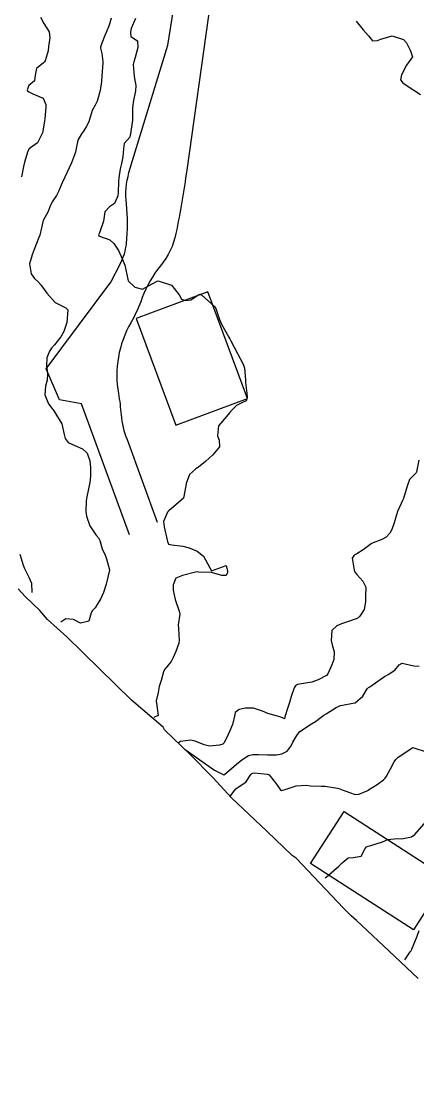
# Model space of a CAD drawing. Header units: metres. Extents: x 298520 to 308411, y 7433745 to 7450750.
# Drawn here: x 301135.2 to 301189.8, y 7442745 to 7442893 of the extents above; entities that cross this region are included whole.
import ezdxf

# ---------------------------------------------------------------- set-up
doc = ezdxf.new("R2010")
doc.units = ezdxf.units.M
doc.header["$LTSCALE"] = 10
doc.linetypes.add('DASHED', pattern=[0.75, 0.5, -0.25])
for name, color, linetype in [('Area', 45, 'Continuous'), ('Curvas de Nivel 1m', 11, 'Continuous'), ('Edificações', 30, 'Continuous'), ('Vias Primárias', 230, 'Continuous'), ('Vias Secundárias', 230, 'DASHED')]:
    doc.layers.add(name, color=color, linetype=linetype)

msp = doc.modelspace()

# ---------------------------------------------------------------- linework, layer by layer
at = {"layer": 'Area'}
msp.add_polyline3d([(301189.87, 7442761.09, 701.14), (301185.79, 7442764.92, 699.99), (301181.37, 7442769.08, 691.11), (301180.63, 7442769.74, 694.06), (301179.54, 7442770.77, 691.23), (301173.02, 7442777.68, 687.92), (301172.47, 7442778.03, 693.42), (301169.01, 7442781.4, 687.37), (301164.14, 7442786, 687.34), (301161.56, 7442788.78, 692.41), (301158.39, 7442792.01, 694.54), (301154.9, 7442795.35, 703.68), (301154.69, 7442795.7, 702.37), (301150.33, 7442799.46, 699.15), (301141.45, 7442808.18, 696.76), (301138.75, 7442810.55, 699.7), (301137.71, 7442811.79, 700.79), (301135.7, 7442813.75, 699.28), (301134.74, 7442814.78, 700.38)], dxfattribs=at)
at = {"layer": 'Curvas de Nivel 1m', "flags": 128}
for points, elevation in [([(301137.79, 7442893.55), (301138.28, 7442892.71), (301139.01, 7442891.53), (301139.1, 7442890.7), (301138.92, 7442889.53), (301138.85, 7442888.92), (301138.43, 7442887.54), (301138.36, 7442887.4), (301138.22, 7442887.29), (301137.26, 7442886.5), (301137.05, 7442885.55), (301136.97, 7442884.77), (301136.18, 7442884.15), (301135.94, 7442883.56), (301136.01, 7442883.4), (301136.17, 7442883.28), (301136.74, 7442882.99), (301138.16, 7442882.38), (301138.53, 7442881.54), (301138.53, 7442881.15), (301138.39, 7442879.54), (301138.37, 7442879.29), (301138.11, 7442877.84), (301138.06, 7442877.59), (301138.05, 7442877.54), (301137.38, 7442876.25), (301136.43, 7442875.56), (301136.22, 7442875.41), (301136.07, 7442875.11), (301135.6, 7442873.57), (301135.47, 7442872.99), (301135.16, 7442871.57)], 689), ([(301147.55, 7442893.43), (301147.24, 7442892.47), (301146.85, 7442891.43), (301146.67, 7442891.03), (301146.25, 7442889.99), (301146.12, 7442889.57), (301146.09, 7442889.44), (301146.09, 7442889.29), (301146.23, 7442888.54), (301146.4, 7442887.44), (301146.4, 7442887.26), (301146.24, 7442885.44), (301146.19, 7442884.68), (301146.01, 7442883.45), (301145.62, 7442881.99), (301145.35, 7442881.46), (301144.92, 7442880.68), (301144.55, 7442879.47), (301144.45, 7442879.14), (301144.11, 7442878.44), (301143.74, 7442877.84), (301143.43, 7442877.48), (301142.95, 7442876.63), (301142.73, 7442875.48), (301142.6, 7442874.95), (301142.05, 7442873.49), (301141.14, 7442871.5), (301140.8, 7442870.73), (301140.3, 7442869.52), (301140, 7442868.97), (301139.4, 7442868.11), (301139.15, 7442867.53), (301138.81, 7442866.69), (301138.17, 7442865.54), (301138.11, 7442865.38), (301137.94, 7442864.55), (301137.72, 7442863.54), (301137.59, 7442863.21), (301136.93, 7442861.55), (301136.67, 7442860.79), (301136.29, 7442859.56), (301136.52, 7442858.21), (301136.99, 7442857.55), (301137.44, 7442857.13), (301137.85, 7442856.67), (301138.67, 7442855.53), (301139.82, 7442854.24), (301141.29, 7442853.5), (301141.55, 7442853.23), (301141.44, 7442851.5), (301141.02, 7442850.26), (301140.62, 7442849.51), (301139.75, 7442848.41), (301139.33, 7442847.94), (301139.06, 7442847.53), (301138.67, 7442846.6), (301138.62, 7442845.53), (301138.76, 7442844.48), (301138.7, 7442843.53), (301138.5, 7442842.72), (301138.39, 7442841.53), (301138.89, 7442840.29), (301139.48, 7442839.52), (301139.64, 7442839.31), (301140.74, 7442837.51), (301141.05, 7442836.07), (301141.18, 7442835.5), (301141.59, 7442834.97), (301142.54, 7442834.54), (301143.58, 7442834.09), (301144.23, 7442833.46), (301144.61, 7442832.42), (301144.7, 7442831.46), (301144.69, 7442830.31), (301144.58, 7442829.46), (301144.42, 7442828.55), (301144.18, 7442827.46), (301144.07, 7442826.89), (301144.03, 7442825.46), (301144.14, 7442824.8), (301144.61, 7442823.46), (301145.44, 7442822.21), (301145.81, 7442821.82), (301145.98, 7442821.44), (301146.29, 7442820.3), (301146.69, 7442819.43), (301146.9, 7442818.93), (301147.3, 7442817.42), (301147.31, 7442817.34), (301146.83, 7442815.43), (301146.47, 7442814.3), (301146.1, 7442813.44), (301145.32, 7442812.17), (301144.98, 7442811.79), (301144.77, 7442811.46), (301144.45, 7442810.31), (301143.3, 7442810.07), (301142.36, 7442810.54), (301141.3, 7442810.66), (301140.61, 7442810.2)], 688), ([(301150.89, 7442893.39), (301150.28, 7442891.98), (301150.18, 7442891.49), (301150.18, 7442891.4), (301150.27, 7442890.88), (301151.17, 7442890.3), (301151.2, 7442889.39), (301150.83, 7442887.99), (301150.66, 7442887.39), (301150.58, 7442887.03), (301150.73, 7442885.39), (301150.95, 7442884.16), (301150.88, 7442883.39), (301150.59, 7442881.83), (301150.51, 7442881.39), (301150.49, 7442881.05), (301150.46, 7442879.39), (301150.21, 7442877.5), (301150.19, 7442877.4), (301150.17, 7442877.33), (301150.1, 7442877.05), (301149.32, 7442876.17), (301149.23, 7442875.41), (301149.14, 7442874.33), (301148.97, 7442873.41), (301148.77, 7442872.68), (301148.58, 7442871.41), (301148.57, 7442870.87), (301148.51, 7442869.41), (301148.47, 7442868.95), (301147.99, 7442867.89), (301147.33, 7442867.43), (301146.67, 7442866.74), (301146.48, 7442865.44), (301145.94, 7442863.83), (301145.8, 7442863.58), (301145.82, 7442863.45), (301145.93, 7442863.38), (301147.36, 7442862.87), (301147.92, 7442862.39), (301148.53, 7442861.41), (301149.12, 7442860.18), (301149.42, 7442859.4), (301149.82, 7442857.45), (301149.82, 7442857.4), (301149.86, 7442857.22), (301150.81, 7442856.34), (301151.84, 7442856.07), (301152.68, 7442856.53), (301153.86, 7442857.19), (301154, 7442857.21), (301155.85, 7442856.64), (301156.89, 7442855.31), (301157.24, 7442854.72), (301157.82, 7442854.5), (301158.5, 7442854.62), (301159.59, 7442855.28), (301159.74, 7442855.38), (301159.83, 7442855.36), (301159.97, 7442855.28), (301161.82, 7442853.63), (301161.96, 7442853.4), (301162.01, 7442853.26), (301162.45, 7442851.9), (301162.76, 7442851.25), (301163.77, 7442849.46), (301163.89, 7442849.23), (301164.05, 7442848.94), (301164.95, 7442847.22), (301165.72, 7442845.76), (301165.91, 7442845.21), (301166.06, 7442843.57), (301166.07, 7442843.2), (301166.22, 7442841.74), (301166.29, 7442841.2), (301166.15, 7442840.71), (301165.66, 7442840.44), (301164.8, 7442840.07), (301163.98, 7442839.23), (301163.84, 7442839.03), (301163.64, 7442838.82), (301162.35, 7442837.25), (301162.21, 7442835.85), (301162.41, 7442835.25), (301162.49, 7442834.35), (301161.57, 7442833.26), (301160.52, 7442832.31), (301159.56, 7442831.56), (301159.39, 7442831.44), (301159.14, 7442831.28), (301158.32, 7442830.52), (301157.88, 7442829.3), (301157.83, 7442828.99), (301157.5, 7442827.3), (301155.48, 7442825.54), (301155.38, 7442825.44), (301155.31, 7442825.33), (301154.75, 7442824.05), (301154.82, 7442823.34), (301155.27, 7442821.49), (301155.31, 7442821.33), (301155.43, 7442820.95), (301155.91, 7442820.85), (301157.42, 7442820.65), (301158.3, 7442820.42), (301159.41, 7442819.98), (301160.25, 7442819.27), (301161.38, 7442817.26), (301163.39, 7442817.98), (301163.59, 7442817.23), (301163.58, 7442817.03), (301163.38, 7442816.64), (301162.78, 7442816.64), (301161.38, 7442817.04), (301159.58, 7442817.08), (301159.38, 7442817.11), (301159.18, 7442817.08), (301157.38, 7442816.63), (301156.43, 7442816.26), (301156.09, 7442815.32), (301156.08, 7442814.59), (301156.35, 7442813.32), (301156.92, 7442811.71), (301156.98, 7442811.31), (301156.78, 7442809.83), (301156.8, 7442809.31), (301156.92, 7442807.66), (301156.87, 7442807.31), (301156.43, 7442806.14), (301156.1, 7442805.32), (301155.81, 7442804.75), (301155.22, 7442804.05), (301154.89, 7442803.66), (301154.77, 7442803.33), (301154.41, 7442802.13), (301154.14, 7442801.34), (301154.02, 7442800.5), (301153.73, 7442799.34), (301153.82, 7442798.69), (301154.01, 7442797.34), (301153.43, 7442797.06)], 687), ([(301181.29, 7442893.03), (301182.28, 7442891.84), (301183.02, 7442891), (301183.55, 7442890.3), (301184.26, 7442890.37), (301184.71, 7442890.53), (301186.26, 7442890.97), (301187.81, 7442890.5), (301188.25, 7442890.01), (301188.77, 7442888.93), (301189.07, 7442888.1), (301188.22, 7442886.94), (301187.54, 7442885.62), (301187.41, 7442884.95), (301187.74, 7442884.5), (301188.19, 7442884.21), (301190.17, 7442882.92)], 686), ([(301189.96, 7442832.52), (301189.64, 7442830.92), (301189.62, 7442830.86), (301189.55, 7442830.77), (301188.64, 7442829.83), (301188.33, 7442828.94), (301187.81, 7442827.25), (301187.69, 7442826.95), (301187.5, 7442826.55), (301187.02, 7442825.42), (301186.88, 7442824.96), (301186.56, 7442823.86), (301186.22, 7442822.96), (301185.95, 7442822.46), (301185.44, 7442821.92), (301184.84, 7442821.57), (301183.43, 7442821.02), (301183.37, 7442820.99), (301182.27, 7442820.15), (301181.41, 7442819.63), (301181.01, 7442819.43), (301180.77, 7442819.03), (301181.03, 7442817.38), (301181.17, 7442817.02), (301181.38, 7442816.74), (301182.21, 7442815.84), (301182.62, 7442815.01), (301182.58, 7442813.78), (301182.57, 7442813.01), (301182.4, 7442811.93), (301181.81, 7442811.02), (301181.56, 7442810.77), (301181.31, 7442810.63), (301180.1, 7442810.24), (301179.3, 7442809.98), (301178.64, 7442809.7), (301177.96, 7442809.06), (301177.86, 7442807.65), (301178.01, 7442807.06), (301178.28, 7442806.08), (301178.22, 7442805.06), (301177.97, 7442804.32), (301177.42, 7442803.07), (301177.21, 7442802.85), (301176.05, 7442802.23), (301175.2, 7442801.9), (301173.78, 7442801.69), (301173.2, 7442801.59), (301172.92, 7442801.4), (301172.76, 7442801.12), (301172.34, 7442799.97), (301172.1, 7442799.13), (301171.87, 7442798.43), (301171.47, 7442797.14), (301171.41, 7442796.87), (301171.14, 7442796.99), (301170.77, 7442797.14), (301169.15, 7442797.61), (301168.4, 7442797.93), (301167.16, 7442798.35), (301166.02, 7442798.34), (301165.16, 7442798.15), (301164.61, 7442797.75), (301164.53, 7442797.22), (301164.27, 7442796.08), (301163.88, 7442795.22), (301163.64, 7442794.7), (301163.1, 7442793.55), (301162.94, 7442793.39), (301162.49, 7442793.24), (301161.09, 7442793.1), (301160.36, 7442793.27), (301159.1, 7442793.81), (301158.46, 7442793.93), (301157.1, 7442793.73), (301156.83, 7442793.58)], 686), ([(301134.95, 7442819.57), (301135.39, 7442818.04), (301135.57, 7442817.57), (301136.2, 7442816.38), (301136.56, 7442815.55), (301136.61, 7442814.29)], 689), ([(301157.75, 7442792.64), (301161.78, 7442789.8), (301163.05, 7442789.16), (301163.12, 7442789.17), (301163.19, 7442789.24), (301165.07, 7442790.85), (301165.27, 7442791.01), (301165.53, 7442791.21), (301166.45, 7442791.82), (301167.08, 7442791.96), (301167.86, 7442791.96), (301169.08, 7442791.93), (301170.31, 7442791.91), (301171.08, 7442792.04), (301171.8, 7442792.41), (301172.34, 7442793.13), (301172.57, 7442793.65), (301173.11, 7442794.58), (301173.34, 7442794.9), (301173.55, 7442795.11), (301175.13, 7442796.17), (301175.72, 7442796.5), (301176.47, 7442797.08), (301176.85, 7442797.37), (301177.15, 7442797.54), (301178.53, 7442798.42), (301179.16, 7442798.71), (301179.44, 7442798.76), (301180.86, 7442799.02), (301181.11, 7442799.07), (301181.16, 7442799.09), (301182.2, 7442799.98), (301182.84, 7442801), (301183.01, 7442801.18), (301183.2, 7442801.3), (301184.27, 7442802.05), (301185.21, 7442802.69), (301185.38, 7442802.8), (301185.72, 7442802.96), (301186.61, 7442803.56), (301187.23, 7442804.32), (301187.65, 7442804.53), (301189.23, 7442804.17), (301190, 7442804.14)], 686), ([(301163.98, 7442786.26), (301164.71, 7442787.21), (301164.88, 7442787.36), (301165.03, 7442787.44), (301166.1, 7442788.14), (301166.8, 7442789.19), (301166.92, 7442789.32), (301167.05, 7442789.39), (301167.29, 7442789.42), (301169.05, 7442789.26), (301169.29, 7442789.16), (301170.33, 7442787.85), (301170.84, 7442787.14), (301171.02, 7442787.01), (301171.15, 7442787.02), (301171.51, 7442787.14), (301172.63, 7442787.52), (301173.03, 7442787.63), (301174.42, 7442787.71), (301175.03, 7442787.63), (301176.53, 7442787.58), (301177.03, 7442787.58), (301178.74, 7442787.33), (301179.03, 7442787.24), (301179.5, 7442787.04), (301181.02, 7442786.49), (301181.58, 7442786.45), (301182.9, 7442787), (301182.98, 7442787.04), (301183.02, 7442787.07), (301184.2, 7442787.82), (301185.05, 7442788.46), (301185.31, 7442788.71), (301185.48, 7442788.97), (301186.04, 7442789.98), (301186.55, 7442790.96), (301186.75, 7442791.28), (301187.08, 7442791.58), (301189.09, 7442792.92), (301191.09, 7442792.26)], 687), ([(301177.02, 7442774.93), (301177.19, 7442775.07), (301178.9, 7442776.57), (301179.16, 7442776.78), (301179.38, 7442777.04), (301180.22, 7442777.72), (301180.91, 7442777.77), (301181.97, 7442777.96), (301182.54, 7442779), (301182.71, 7442779.23), (301182.94, 7442779.31), (301183.34, 7442779.4), (301184.94, 7442779.9), (301185.66, 7442780.25), (301186.95, 7442780.38), (301187.56, 7442780.33), (301188.95, 7442780.62), (301189.37, 7442780.92), (301190.97, 7442782.7)], 688), ([(301188.02, 7442763.66), (301188.76, 7442764.74), (301188.84, 7442764.85), (301188.88, 7442764.93), (301188.99, 7442765.15), (301189.71, 7442766.92), (301189.99, 7442767.72)], 689)]:
    msp.add_lwpolyline(points, dxfattribs=dict(at, elevation=elevation))
at = {"layer": 'Edificações'}
for points in [[(301150.99, 7442852.06), (301156.44, 7442837.36), (301166.31, 7442841.02), (301160.87, 7442855.71)], [(301179.63, 7442784.08), (301193.8, 7442774.96), (301189.2, 7442767.81), (301175.03, 7442776.94)]]:
    msp.add_lwpolyline(points, close=True, dxfattribs=at)
at = {"layer": 'Vias Primárias'}
for points in [[(301206.12, 7442937.42), (301203.47, 7442941.26, 0.085101), (301198.54, 7442946.31, -0.03323), (301194.12, 7442949.99, 0.097269), (301190.55, 7442952.26, -0.008832), (301183.98, 7442954.96, 0.053843), (301179.82, 7442956.25, 0.054985), (301172.41, 7442956.87, 0.373247), (301169.01, 7442953.75), (301165.69, 7442930.69), (301164.26, 7442917.54), (301160.95, 7442893.81), (301157.96, 7442872.5, -0.014777), (301156.47, 7442863.77, -0.123621), (301154.33, 7442859.29, 0.086308), (301151.83, 7442854.91, -0.042822), (301150.24, 7442851.45, 0.17428), (301148.54, 7442841.69, -0.025003), (301148.9, 7442838.78, 0.085004), (301149.74, 7442835.37), (301153.89, 7442823.96)], [(301150.07, 7442822.23), (301143.44, 7442840.3), (301140.42, 7442840.84), (301138.57, 7442845.11), (301147.48, 7442857.03), (301148.81, 7442859.61, 0.092572), (301149.64, 7442862.37, 0.052872), (301149.64, 7442867.82, -0.093889), (301149.99, 7442872.15), (301155.35, 7442889.72), (301157.71, 7442904.37)]]:
    msp.add_lwpolyline(points, format="xyb", dxfattribs=at)
at = {"layer": 'Vias Secundárias'}
msp.add_lwpolyline([(301465.55, 7442973.32, 0), (301478.59, 7442967.28, -0.011668)], format="xyb", dxfattribs=at)

doc.saveas('drawing.dxf')
